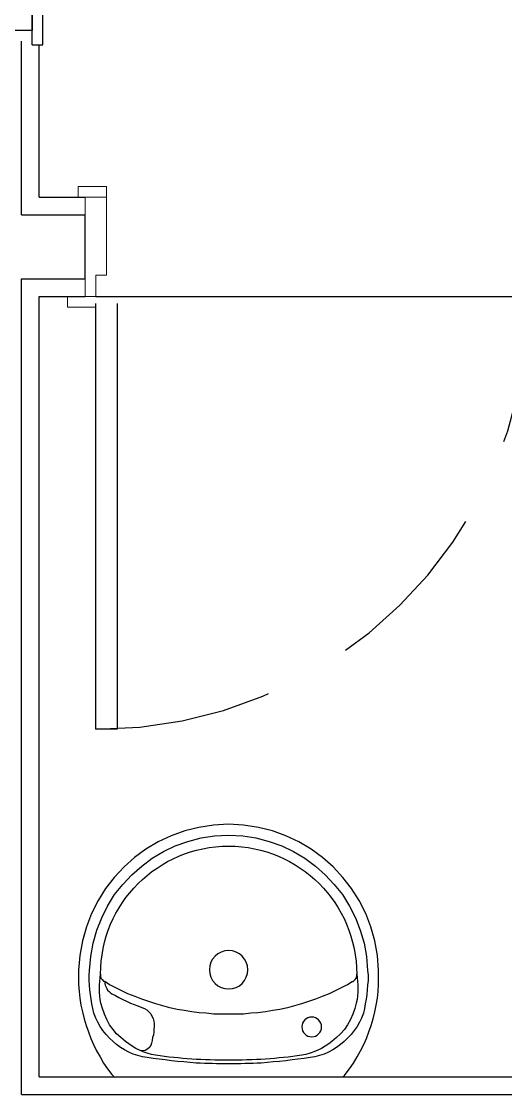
# Model space of a CAD drawing. Header units: millimetres. Extents: x 188.6 to 263.2, y 40.1 to 120.1.
# Drawn here: x 197.374 to 198.057, y 102.904 to 104.417 of the extents above; entities that cross this region are included whole.
import ezdxf

# ---------------------------------------------------------------- set-up
doc = ezdxf.new("R2010")
doc.units = ezdxf.units.MM
doc.linetypes.add('XREF-TIPO$0$HIDDEN', pattern=[0.375, 0.25, -0.125])
doc.linetypes.add('XREF-TIPO$0$HIDDEN2', pattern=[0.1875, 0.125, -0.0625])
doc.layers.add('ARQ', color=8, linetype='Continuous')
doc.layers.add('TIGRECAD', color=2, linetype='Continuous')
doc.styles.add('60-50', font='romans.shx', dxfattribs={"height": 0.08})
doc.dimstyles.new('SETAS50', dxfattribs={"dimtxt": 0.08, "dimasz": 0.1, "dimexe": 0.15, "dimexo": 0, "dimgap": 0.1, "dimtad": 1, "dimzin": 10, "dimdsep": 46, "dimtxsty": '60-50', "dimblk1": 'OPEN', "dimblk2": 'OPEN', "dimsah": 1, "dimcen": 0, "dimclrd": 244, "dimclre": 8, "dimclrt": 2, "dimadec": 0, "dimazin": 0, "dimtfac": 1, "dimtix": 1, "dimtmove": 2, "dimatfit": 3, "dimldrblk": 'OPEN', "dimfxl": 0.15, "dimtolj": 1, "dimtzin": 6, "dimarcsym": 0})

# ---------------------------------------------------------------- blocks, each defined once
blk = doc.blocks.new('XREF-TIPO$0$PORTA 70')
at = {"color": 0}
for p, q in [((36.2665, 23.8835), (36.2815, 23.8835)), ((36.2665, 23.8335), (36.2665, 23.8835)), ((36.2815, 23.8335), (36.2815, 23.8835)), ((36.4015, 23.8685), (36.4165, 23.8685)), ((36.4015, 23.8685), (36.4015, 23.8185)), ((36.4165, 23.8685), (36.4165, 23.8185)), ((36.2815, 23.8485), (36.2815, 23.8335)), ((36.4015, 23.8485), (36.2815, 23.8485)), ((36.4015, 23.8185), (36.4015, 23.8485)), ((36.2815, 23.8335), (36.2665, 23.8335)), ((36.3115, 23.8335), (36.2815, 23.8335)), ((36.3115, 23.8185), (36.3115, 23.8335)), ((36.4015, 23.8185), (36.3115, 23.8185)), ((36.4165, 23.8185), (36.4015, 23.8185)), ((36.3115, 23.1485), (36.4015, 23.1485)), ((36.3115, 23.1335), (36.3115, 23.1485)), ((36.4015, 23.1485), (36.4165, 23.1485)), ((36.4015, 23.1185), (36.4015, 23.1485)), ((36.4015, 23.1485), (36.4015, 23.0985)), ((36.4165, 23.1485), (36.4165, 23.0985)), ((36.2665, 23.0835), (36.2665, 23.1335)), ((36.2815, 23.1335), (36.3115, 23.1335)), ((36.2815, 23.0835), (36.2815, 23.1335)), ((36.2815, 23.1185), (36.4015, 23.1185)), ((36.4165, 23.0985), (36.4015, 23.0985)), ((36.2815, 23.0835), (36.2665, 23.0835))]:
    blk.add_line(p, q, dxfattribs=at)
blk.add_lwpolyline([(36.2815, 23.1635), (36.2815, 23.1335), (35.5815, 23.1335), (35.5815, 23.1635)], close=True, dxfattribs=at)
at = {"color": 0, "linetype": 'XREF-TIPO$0$HIDDEN2'}
blk.add_arc((36.2815, 23.1335), 0.7, 90, 180, dxfattribs=at)
blk = doc.blocks.new('XREF-TIPO$0$Lavatorio')
at = {"color": 0}
blk.add_line((-0.1584, 0), (0.1584, 0), dxfattribs=at)
for points in [[(0, -0.356), (0, -0.356), (-0.0215, -0.3549), (-0.0419, -0.3516), (-0.0618, -0.3466), (-0.0811, -0.3394), (-0.0993, -0.3312), (-0.1165, -0.3207), (-0.1325, -0.3091), (-0.1474, -0.2958), (-0.1612, -0.2809), (-0.1733, -0.2655), (-0.1838, -0.2484), (-0.1932, -0.2302), (-0.2004, -0.2114), (-0.2059, -0.1915), (-0.2097, -0.1711), (-0.2114, -0.1501), (-0.2114, -0.1501), (-0.2114, -0.1402), (-0.2114, -0.1303), (-0.2108, -0.1203), (-0.2097, -0.1109), (-0.2081, -0.101), (-0.2059, -0.0916), (-0.2037, -0.0817), (-0.2009, -0.0723), (-0.1976, -0.0635), (-0.1943, -0.0541), (-0.1904, -0.0453), (-0.186, -0.0364), (-0.181, -0.0281), (-0.1761, -0.0193), (-0.1705, -0.011), (-0.1645, -0.0033), (-0.1645, -0.0033), (-0.1634, -0.0017), (-0.1623, -0.0006), (-0.1606, 0), (-0.1584, 0)], [(0.1584, 0), (0.1584, 0), (0.1606, 0), (0.1623, -0.0006), (0.1634, -0.0017), (0.1645, -0.0033), (0.1645, -0.0033), (0.1705, -0.011), (0.1761, -0.0193), (0.181, -0.0281), (0.186, -0.0364), (0.1904, -0.0453), (0.1943, -0.0541), (0.1976, -0.0635), (0.2009, -0.0723), (0.2037, -0.0817), (0.2059, -0.0916), (0.2081, -0.101), (0.2097, -0.1109), (0.2108, -0.1203), (0.2114, -0.1303), (0.2114, -0.1402), (0.2114, -0.1501), (0.2114, -0.1501), (0.2097, -0.1711), (0.2059, -0.1915), (0.2004, -0.2114), (0.1932, -0.2302), (0.1838, -0.2484), (0.1733, -0.2655), (0.1612, -0.2809), (0.1474, -0.2958), (0.1325, -0.3091), (0.1165, -0.3207), (0.0988, -0.3312), (0.0806, -0.3394), (0.0618, -0.3466), (0.0419, -0.3516), (0.021, -0.3549), (0, -0.356)], [(0, -0.3405), (0, -0.3405), (0.0199, -0.3394), (0.0386, -0.3367), (0.0574, -0.3317), (0.0751, -0.3256), (0.0916, -0.3174), (0.1076, -0.308), (0.1225, -0.2969), (0.1363, -0.2848), (0.149, -0.271), (0.1606, -0.2567), (0.1705, -0.2406), (0.1788, -0.2241), (0.1855, -0.2064), (0.191, -0.1882), (0.1943, -0.1694), (0.1959, -0.1496), (0.1959, -0.1496), (0.1965, -0.143), (0.1965, -0.1358), (0.1959, -0.1292), (0.1954, -0.1225), (0.1948, -0.1159), (0.1937, -0.1093), (0.1926, -0.1027), (0.1915, -0.096), (0.1915, -0.096), (0.1899, -0.0894), (0.1871, -0.0828), (0.1843, -0.0767), (0.181, -0.0706), (0.1772, -0.0651), (0.1728, -0.0596), (0.1678, -0.0546), (0.1628, -0.0497), (0.1628, -0.0497), (0.1579, -0.0453), (0.1523, -0.0414), (0.1468, -0.0381), (0.1407, -0.0348), (0.1347, -0.032), (0.128, -0.0298), (0.1214, -0.0281), (0.1148, -0.027), (0.1148, -0.027), (0.1065, -0.0259), (0.0977, -0.0248), (0.0894, -0.0237), (0.0806, -0.0226), (0.0718, -0.0215), (0.0629, -0.021), (0.0546, -0.0199), (0.0458, -0.0193), (0.0458, -0.0193), (0.0403, -0.0193), (0.0348, -0.0188), (0.0287, -0.0188), (0.0232, -0.0188), (0.0171, -0.0182), (0.0116, -0.0182), (0.0055, -0.0182), (0, -0.0182), (0, -0.0182), (-0.0055, -0.0182), (-0.0116, -0.0182), (-0.0171, -0.0182), (-0.0226, -0.0188), (-0.0287, -0.0188), (-0.0342, -0.0188), (-0.0403, -0.0193), (-0.0458, -0.0193), (-0.0458, -0.0193), (-0.0546, -0.0199), (-0.0629, -0.021), (-0.0718, -0.0215), (-0.0806, -0.0226), (-0.0894, -0.0237), (-0.0977, -0.0248), (-0.1065, -0.0259), (-0.1148, -0.027), (-0.1148, -0.027), (-0.1214, -0.0281), (-0.128, -0.0298), (-0.1347, -0.032), (-0.1407, -0.0348), (-0.1468, -0.0381), (-0.1523, -0.0414), (-0.1579, -0.0453), (-0.1628, -0.0497), (-0.1628, -0.0497), (-0.1678, -0.0546), (-0.1728, -0.0596), (-0.1772, -0.0651), (-0.181, -0.0706), (-0.1843, -0.0767), (-0.1871, -0.0828), (-0.1899, -0.0894), (-0.1915, -0.096), (-0.1915, -0.096), (-0.1926, -0.1027), (-0.1937, -0.1093), (-0.1948, -0.1159), (-0.1954, -0.1225), (-0.1959, -0.1292), (-0.1965, -0.1358), (-0.1965, -0.143), (-0.1959, -0.1496), (-0.1959, -0.1496), (-0.1943, -0.1694), (-0.191, -0.1882), (-0.1855, -0.2064), (-0.1788, -0.2241), (-0.1705, -0.2406), (-0.1606, -0.2567), (-0.149, -0.271), (-0.1363, -0.2848), (-0.1225, -0.2969), (-0.1076, -0.308), (-0.0916, -0.3174), (-0.0751, -0.3256), (-0.0574, -0.3317), (-0.0386, -0.3367), (-0.0199, -0.3394), (0, -0.3405)], [(0.1744, -0.1341), (0.1744, -0.1341), (0.175, -0.1341), (0.1755, -0.1341), (0.1755, -0.1347), (0.1761, -0.1347), (0.1761, -0.1347), (0.1783, -0.1369), (0.1799, -0.1391), (0.1805, -0.1418), (0.1805, -0.1446), (0.1805, -0.1446), (0.181, -0.1396), (0.1816, -0.1347), (0.1821, -0.1292), (0.1821, -0.1242), (0.1821, -0.1192), (0.1816, -0.1137), (0.181, -0.1087), (0.1799, -0.1038), (0.1799, -0.1038), (0.1777, -0.096), (0.175, -0.0883), (0.1717, -0.0806), (0.1678, -0.0734), (0.1634, -0.0668), (0.1579, -0.0607), (0.1523, -0.0552), (0.1457, -0.0497), (0.1457, -0.0497), (0.1413, -0.0464), (0.1363, -0.0431), (0.1308, -0.0397), (0.1258, -0.0375), (0.1203, -0.0353), (0.1148, -0.0331), (0.1087, -0.0315), (0.1032, -0.0304), (0.1032, -0.0304), (0.0966, -0.0293), (0.0905, -0.0287), (0.0839, -0.0276), (0.0773, -0.027), (0.0712, -0.0265), (0.0646, -0.0259), (0.0585, -0.0254), (0.0519, -0.0248), (0.0453, -0.0243), (0.0392, -0.0243), (0.0326, -0.0237), (0.0259, -0.0237), (0.0193, -0.0232), (0.0132, -0.0232), (0.0066, -0.0232), (0, -0.0232), (0, -0.0232), (-0.0066, -0.0232), (-0.0132, -0.0232), (-0.0193, -0.0232), (-0.0259, -0.0237), (-0.0326, -0.0237), (-0.0392, -0.0243), (-0.0453, -0.0243), (-0.0519, -0.0248), (-0.0585, -0.0254), (-0.0646, -0.0259), (-0.0712, -0.0265), (-0.0773, -0.027), (-0.0839, -0.0276), (-0.0905, -0.0287), (-0.0966, -0.0293), (-0.1032, -0.0304), (-0.1032, -0.0304), (-0.1087, -0.0315), (-0.1148, -0.0331), (-0.1203, -0.0353), (-0.1258, -0.0375), (-0.1308, -0.0397), (-0.1358, -0.0431), (-0.1407, -0.0464), (-0.1452, -0.0497), (-0.1452, -0.0497), (-0.1518, -0.0552), (-0.1579, -0.0607), (-0.1628, -0.0668), (-0.1678, -0.0734), (-0.1717, -0.0806), (-0.175, -0.0883), (-0.1777, -0.096), (-0.1799, -0.1038), (-0.1799, -0.1038), (-0.181, -0.1087), (-0.1816, -0.1137), (-0.1821, -0.1192), (-0.1821, -0.1242), (-0.1821, -0.1292), (-0.1816, -0.1347), (-0.181, -0.1396), (-0.1805, -0.1446), (-0.1805, -0.1446), (-0.1805, -0.1418), (-0.1799, -0.1391), (-0.1783, -0.1369), (-0.1761, -0.1347), (-0.1761, -0.1347), (-0.1755, -0.1347), (-0.175, -0.1341), (-0.175, -0.1341), (-0.1744, -0.1341)], [(-0.1744, -0.1341), (-0.1744, -0.1341), (-0.1744, -0.1314), (-0.1739, -0.1292), (-0.1728, -0.1264), (-0.1717, -0.1242), (-0.1705, -0.122), (-0.1683, -0.1203), (-0.1667, -0.1187), (-0.1645, -0.117), (-0.1645, -0.117), (-0.1595, -0.1143), (-0.1545, -0.1115), (-0.149, -0.1087), (-0.1441, -0.1065), (-0.1385, -0.1038), (-0.133, -0.1016), (-0.128, -0.0999), (-0.1225, -0.0977), (-0.1225, -0.0977), (-0.1187, -0.096), (-0.1154, -0.0944), (-0.1126, -0.0916), (-0.1098, -0.0889), (-0.1082, -0.0856), (-0.1065, -0.0822), (-0.1054, -0.0784), (-0.1049, -0.0745), (-0.1049, -0.0745), (-0.1049, -0.0706), (-0.1054, -0.0668), (-0.1054, -0.0629), (-0.106, -0.0591), (-0.1071, -0.0552), (-0.1076, -0.0513), (-0.1087, -0.0475), (-0.1098, -0.0442), (-0.1098, -0.0442), (-0.1104, -0.0436), (-0.1104, -0.0431), (-0.1104, -0.0425), (-0.1109, -0.0419), (-0.1109, -0.0419), (-0.1137, -0.0392), (-0.1176, -0.037), (-0.1214, -0.0364), (-0.1253, -0.037)], [(0.1744, -0.1341), (0.1744, -0.1341), (0.1711, -0.1319), (0.1678, -0.1297), (0.1645, -0.128), (0.1606, -0.1264), (0.1606, -0.1264), (0.1512, -0.1214), (0.1418, -0.117), (0.1319, -0.1131), (0.1225, -0.1093), (0.1126, -0.106), (0.1027, -0.1027), (0.0927, -0.0999), (0.0828, -0.0971), (0.0723, -0.0949), (0.0624, -0.0933), (0.0519, -0.0916), (0.0414, -0.09), (0.0315, -0.0894), (0.021, -0.0883), (0.0105, -0.0883), (0, -0.0883), (0, -0.0883), (-0.0105, -0.0883), (-0.021, -0.0883), (-0.0315, -0.0894), (-0.0414, -0.09), (-0.0519, -0.0916), (-0.0624, -0.0933), (-0.0723, -0.0949), (-0.0828, -0.0971), (-0.0927, -0.0999), (-0.1027, -0.1027), (-0.1126, -0.106), (-0.1225, -0.1093), (-0.1319, -0.1131), (-0.1418, -0.117), (-0.1512, -0.1214), (-0.1606, -0.1264), (-0.1606, -0.1264), (-0.1645, -0.128), (-0.1678, -0.1297), (-0.1711, -0.1319), (-0.1744, -0.1341)]]:
    blk.add_lwpolyline(points, dxfattribs=at)
for centre, radius in [((0.1171, -0.0702), 0.0139), ((0, -0.1508), 0.0271)]:
    blk.add_circle(centre, radius, dxfattribs=at)
blk.add_arc((0, -0.1446), 0.1805, 180, 0, dxfattribs=at)
blk = doc.blocks.new('A$C1BFF5DEF')
at = {"layer": 'ARQ', "color": 8}
for p, q in [((-1.5147, -4.91), (-1.5147, -4.665)), ((-1.4897, -4.885), (-1.4897, -4.67)), ((-1.4897, -4.885), (-1.4247, -4.885)), ((-1.5147, -4.91), (-1.4247, -4.91)), ((-1.4247, -5), (-1.4247, -4.91)), ((-1.5147, -6.1501), (-1.5147, -5)), ((-1.5147, -5), (-1.4247, -5)), ((-1.4897, -6.125), (-1.4897, -5.025)), ((-1.4897, -5.025), (-1.4247, -5.025)), ((-1.4097, -5.025), (-0.7997, -5.025)), ((-1.4097, -5.635), (-1.4097, -5.035)), ((-1.3797, -5.035), (-1.3797, -5.635)), ((-1.3797, -5.635), (-1.4097, -5.635)), ((-1.4897, -6.125), (0.2603, -6.125)), ((-1.5147, -6.1501), (0.2853, -6.1501))]:
    blk.add_line(p, q, dxfattribs=at)
at = {"layer": 'ARQ', "color": 8, "lineweight": 13}
for p, q in [((-1.3947, -4.87), (-1.4347, -4.87)), ((-1.4347, -4.87), (-1.4347, -4.885)), ((-1.3947, -4.995), (-1.3947, -4.87)), ((-1.3947, -4.885), (-1.4347, -4.885)), ((-1.4247, -5.025), (-1.4247, -4.885)), ((-1.4097, -5.025), (-1.4097, -4.995)), ((-1.4097, -4.995), (-1.3947, -4.995)), ((-1.4497, -5.025), (-1.4497, -5.04)), ((-1.4497, -5.025), (-1.4097, -5.025)), ((-1.4497, -5.04), (-1.4097, -5.04))]:
    blk.add_line(p, q, dxfattribs=at)
at = {"layer": 'ARQ', "color": 8, "linetype": 'XREF-TIPO$0$HIDDEN'}
blk.add_arc((-1.4082, -5.0264), 0.6086, 269.8631, 359.1899, dxfattribs=at)
at = {"layer": 'ARQ', "color": 8, "extrusion": (0, 0, -1), "zscale": -1, "rotation": 180}
for name, p in [('XREF-TIPO$0$PORTA 70', (37.9012, 19.1985)), ('XREF-TIPO$0$Lavatorio', (1.2227, -6.125))]:
    blk.add_blockref(name, p, dxfattribs=at)
blk = doc.blocks.new('_OPEN')
at = {"color": 0, "linetype": 'ByBlock'}
for p, q in [((-1, 0.167), (0, 0)), ((0, 0), (-1, -0.167)), ((0, 0), (-1, 0))]:
    blk.add_line(p, q, dxfattribs=at)

msp = doc.modelspace()

# ---------------------------------------------------------------- block references
at = {"layer": 'ARQ'}
msp.add_blockref('A$C1BFF5DEF', (198.8891, 109.0543), dxfattribs=at)

# ---------------------------------------------------------------- next in the draw order: leaders
at = {"layer": 'TIGRECAD'}
msp.add_leader([(198.2504, 104.2767), (197.8912, 104.6973), (195.4913, 104.6973)], dimstyle='SETAS50', override={"dimasz": 0.15}, dxfattribs=at)

doc.saveas('drawing.dxf')
